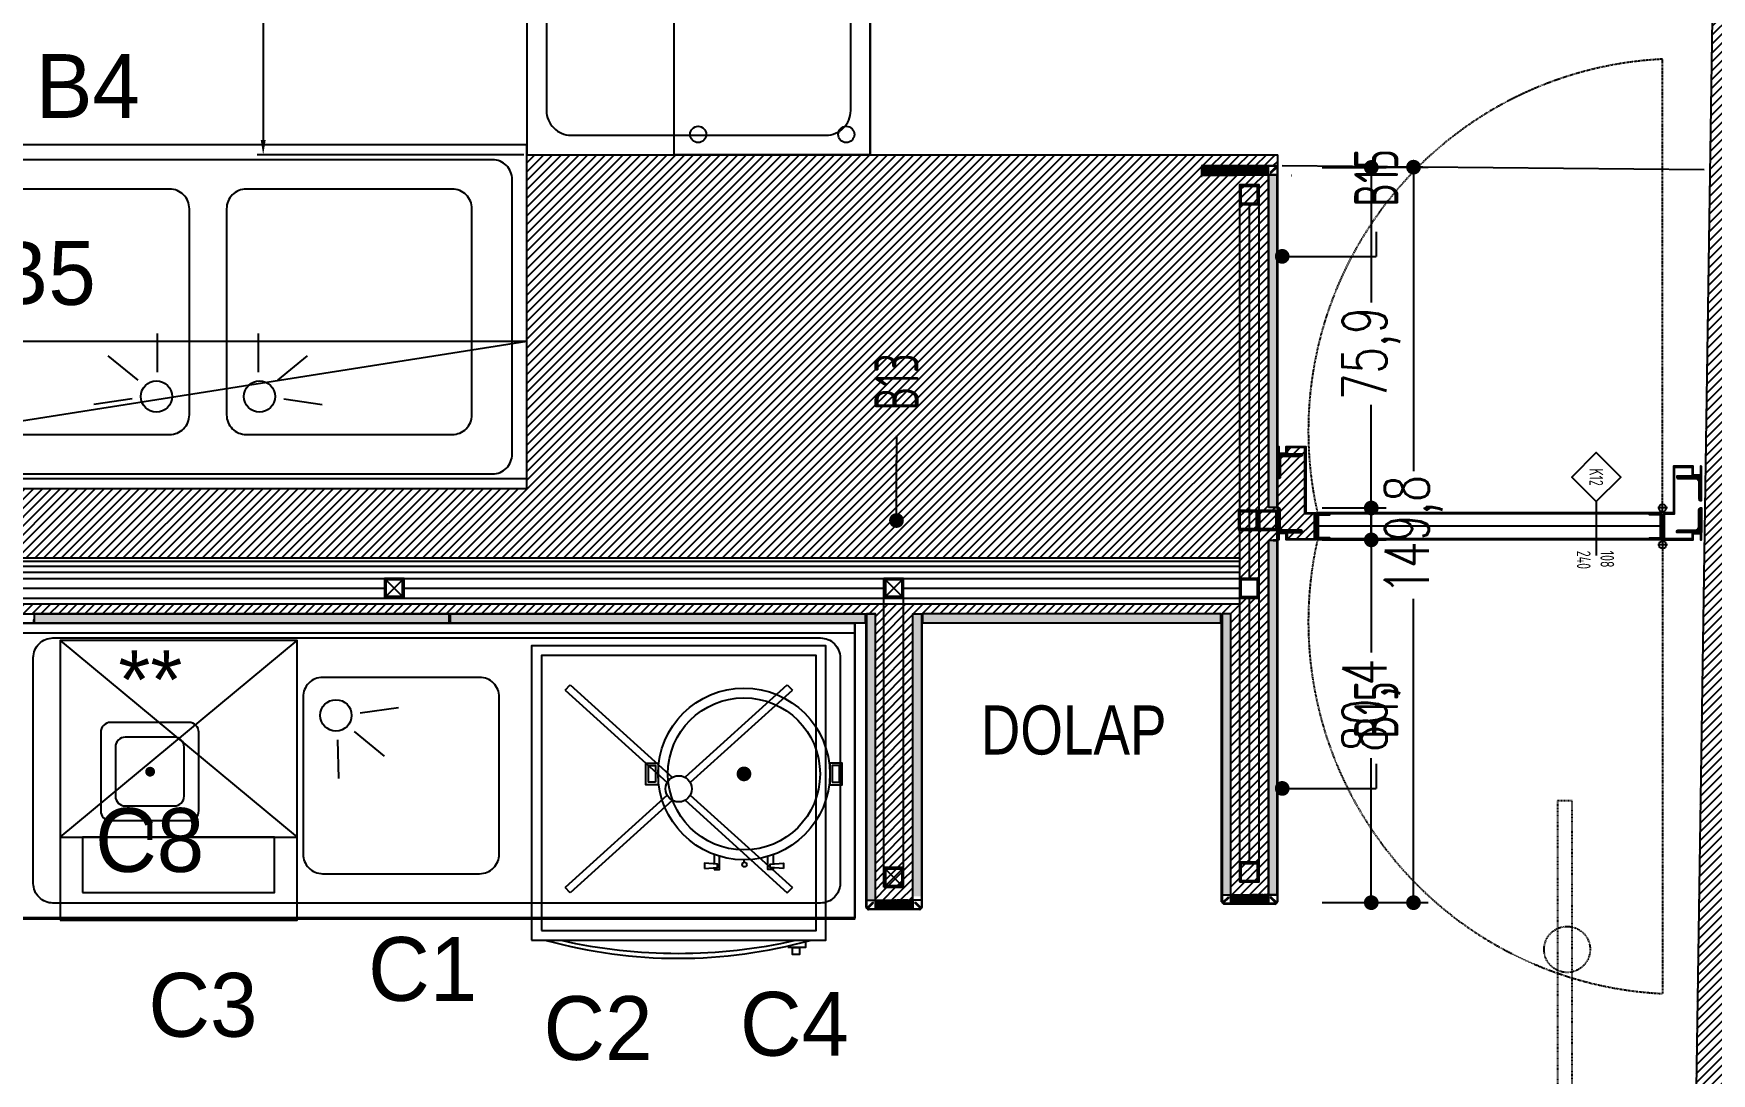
# Model space of a CAD drawing. Header units: millimetres. Extents: x 1322 to 4174, y 1889 to 3847.
# Drawn here: x 2362.6 to 2704.5, y 3059.2 to 3271.1 of the extents above; entities that cross this region are included whole.
import ezdxf
from ezdxf.enums import TextEntityAlignment as Align

# ---------------------------------------------------------------- set-up
doc = ezdxf.new("R2010")
doc.units = ezdxf.units.MM
doc.linetypes.add('DOT2', pattern=[0.125, 0, -0.125])
doc.linetypes.add('HIDDEN2', pattern=[0.1875, 0.125, -0.0625])
for name, color, linetype in [('dim_int', 183, 'Continuous'), ('elev2', 9, 'Continuous'), ('elev3', 8, 'Continuous'), ('hatch', 137, 'Continuous'), ('hatch_floor', 197, 'Continuous'), ('luminaire', 41, 'Continuous'), ('mat_insul', 8, 'Continuous'), ('mat_metal', 122, 'Continuous'), ('mat_timber', 44, 'Continuous'), ('MUTFAKEKİPMAN', 1, 'Continuous'), ('str_steel', 72, 'Continuous'), ('symbol_no', 12, 'Continuous'), ('text_material', 12, 'Continuous'), ('trace_down', 8, 'HIDDEN2'), ('wall_gyps', 45, 'Continuous')]:
    doc.layers.add(name, color=color, linetype=linetype)
doc.styles.add('dim', font='simplex.shx', dxfattribs={"width": 0.7})
doc.styles.get("Standard").update_dxf_attribs({"font": 'arial.ttf'})
doc.styles.add('TAKSİM', font='GOTHIC.TTF', dxfattribs={"height": 20})
doc.styles.add('text2', font='arial.ttf', dxfattribs={"width": 0.8})
doc.styles.add('text3', font='geniso.shx', dxfattribs={"width": 0.7})
doc.linetypes.add('BATTING', pattern='A,0.00254,-2.54,[134,ltypeshp.shx,S=2.54,R=0,X=-2.54,Y=0],-5.08,[134,ltypeshp.shx,S=2.54,R=180,X=2.54,Y=0],-2.54', length=10.16254)
doc.dimstyles.new('1_100', dxfattribs={"dimtxt": 18, "dimasz": 6, "dimexe": 6, "dimexo": 0, "dimgap": 2, "dimtad": 0, "dimdec": 1, "dimrnd": 0.5, "dimzin": 11, "dimtxsty": 'dim', "dimblk": 'DOT', "dimcen": 3, "dimdle": 1.25, "dimclrt": 2, "dimadec": 0, "dimazin": 0, "dimtfac": 1.25, "dimtdec": 1, "dimtix": 1, "dimtofl": 0, "dimtmove": 1, "dimatfit": 3, "dimldrblk": 'DOT', "dimfxl": 20, "dimfxlon": 1, "dimtolj": 1, "dimtzin": 0, "dimarcsym": 0})
doc.dimstyles.new('1_50', dxfattribs={"dimtxt": 9, "dimasz": 3, "dimexe": 3, "dimexo": 0, "dimgap": 1, "dimtad": 0, "dimdec": 1, "dimzin": 11, "dimtxsty": 'dim', "dimblk": 'DOT', "dimcen": 1.5, "dimdle": 1.25, "dimclrt": 2, "dimadec": 0, "dimazin": 0, "dimtfac": 1.25, "dimtdec": 1, "dimtix": 1, "dimtofl": 0, "dimtmove": 1, "dimatfit": 3, "dimldrblk": 'DOT', "dimfxl": 10, "dimfxlon": 1, "dimtolj": 1, "dimtzin": 0, "dimarcsym": 0})
doc.dimstyles.new('ISO-25', dxfattribs={"dimtxt": 2.5, "dimasz": 2.5, "dimexe": 1.25, "dimexo": 0.625, "dimtad": 1, "dimdec": 0, "dimtxsty": 'Standard', "dimcen": 2.5, "dimadec": 0, "dimazin": 0, "dimtfac": 1, "dimtdec": 0, "dimtmove": 0, "dimatfit": 3, "dimfxl": 1, "dimarcsym": 0})
pattern_1 = [(180, (6260.15746, 5007.86465), (7e-17, 0.6), [1, -0.2]), (180, (6260.35746, 5008.06465), (7e-17, 0.6), [0.6, -0.15, 0.3, -0.15]), (180, (6260.65746, 5008.26465), (7e-17, 0.6), [1, -0.2])]
pattern_2 = [(44.99999999, (1002672.5188, 172017.1107), (-0.8980256119, 0.8980256123), [])]

# ---------------------------------------------------------------- blocks, each defined once
blk = doc.blocks.new('*U10')
at = {"lineweight": 25}
blk.add_lwpolyline([(5, 0.15, 0.414214), (4.65, 0.5), (1.2, 0.5, -0.414214), (0.5, 1.2), (0.5, 4.65, 0.414214), (0.15, 5), (0, 5), (0, 0), (5, 0)], format="xyb", close=True, dxfattribs=at)
blk = doc.blocks.new('4x4KUTU PROFIL')
for points in [[(21390.71, 33731.15), (21394.71, 33731.15), (21394.71, 33727.15), (21390.71, 33727.15)], [(21391.01, 33730.85), (21394.41, 33730.85), (21394.41, 33727.45), (21391.01, 33727.45)]]:
    blk.add_lwpolyline(points, close=True)
blk = doc.blocks.new('*U17')
blk.add_line((0, 0), (-55, 0))
blk.add_lwpolyline([(0, 0), (25, 25), (50, 0), (25, -25)], close=True)
at = {"color": 7, "style": 'text3', "width": 0.7}
for tag, p in [('100', (-50, 0)), ('220', (-50, -24))]:
    blk.add_attdef(tag, text='', height=14, dxfattribs=at).set_placement(p, align=Align.BOTTOM_LEFT)
blk.add_attdef('K00', text='', height=14, dxfattribs=at).set_placement((25, 0), align=Align.MIDDLE_CENTER)
blk = doc.blocks.new('profile')
at = {"color": 6, "ltscale": 0.5}
blk.add_lwpolyline([(1002762.82, 171966.81), (1002766.22, 171963.41), (1002762.82, 171963.41), (1002766.22, 171966.81)], dxfattribs=at)
blk = doc.blocks.new('qw')
at = {"color": 6}
for points in [[(1002762.52, 171963.11), (1002766.52, 171963.11), (1002766.52, 171967.11), (1002762.52, 171967.11)], [(1002762.82, 171963.41), (1002766.22, 171963.41), (1002766.22, 171966.81), (1002762.82, 171966.81)]]:
    blk.add_lwpolyline(points, close=True, dxfattribs=at)
blk.add_blockref('profile', (0, 0))
blk = doc.blocks.new('_Dot')
at = {"color": 0, "linetype": 'ByBlock', "lineweight": -2}
blk.add_line((-0.5, 0), (-1, 0), dxfattribs=at)
at = {"color": 0, "linetype": 'ByBlock', "const_width": 0.5}
blk.add_lwpolyline([(-0.25, 0, 1), (0.25, 0, 1)], format="xyb", close=True, dxfattribs=at)
blk = doc.blocks.new('*D111')
at = {"layer": 'Defpoints', "color": 0, "ltscale": 0.5, "transparency": 16777216}
for p in [(2616, 3243.84), (2643.81, 3243.84), (2616, 3094.01)]:
    blk.add_point(p, dxfattribs=at)
at = {"layer": 'dim_int', "color": 0, "lineweight": -2, "ltscale": 0.5, "transparency": 16777216}
for p, q in [((2633.81, 3243.84), (2646.81, 3243.84)), ((2643.81, 3240.84), (2643.81, 3181.93)), ((2643.81, 3097.01), (2643.81, 3155.93)), ((2633.81, 3094.01), (2646.81, 3094.01))]:
    blk.add_line(p, q, dxfattribs=at)
at = {"layer": 'dim_int', "color": 0, "lineweight": -2, "ltscale": 0.5, "transparency": 16777216, "xscale": 3, "yscale": 3, "zscale": 3}
for p, rotation in [((2643.81, 3243.84), 90), ((2643.81, 3094.01), 270)]:
    blk.add_blockref('_Dot', p, dxfattribs=dict(at, rotation=rotation))
at = {"layer": 'dim_int', "color": 2, "ltscale": 0.5, "transparency": 16777216, "insert": (2643.81, 3168.93), "char_height": 9, "attachment_point": 5, "rotation": 90, "style": 'dim'}
blk.add_mtext('\\A1;149,8', dxfattribs=at)
blk = doc.blocks.new('*D116')
at = {"layer": 'Defpoints', "color": 0, "ltscale": 0.5, "transparency": 16777216}
for p in [(2615.93, 3174.41), (2635.2, 3174.41), (2616, 3094.01)]:
    blk.add_point(p, dxfattribs=at)
at = {"layer": 'dim_int', "color": 0, "lineweight": -2, "ltscale": 0.5, "transparency": 16777216}
for p, q in [((2625.2, 3174.41), (2638.2, 3174.41)), ((2635.2, 3171.41), (2635.2, 3144.96)), ((2635.2, 3097.01), (2635.2, 3123.46)), ((2625.2, 3094.01), (2638.2, 3094.01))]:
    blk.add_line(p, q, dxfattribs=at)
at = {"layer": 'dim_int', "color": 0, "lineweight": -2, "ltscale": 0.5, "transparency": 16777216, "xscale": 3, "yscale": 3, "zscale": 3}
for p, rotation in [((2635.2, 3174.41), 90), ((2635.2, 3094.01), 270)]:
    blk.add_blockref('_Dot', p, dxfattribs=dict(at, rotation=rotation))
at = {"layer": 'dim_int', "color": 2, "ltscale": 0.5, "transparency": 16777216, "insert": (2635.2, 3134.21), "char_height": 9, "attachment_point": 5, "rotation": 90, "style": 'dim'}
blk.add_mtext('\\A1;80,4', dxfattribs=at)
blk = doc.blocks.new('*D112')
at = {"layer": 'Defpoints', "color": 0, "ltscale": 0.5, "transparency": 16777216}
for p in [(2616.08, 3243.78), (2635.2, 3243.78), (2615.93, 3167.91)]:
    blk.add_point(p, dxfattribs=at)
at = {"layer": 'dim_int', "color": 0, "lineweight": -2, "ltscale": 0.5, "transparency": 16777216}
for p, q in [((2625.2, 3243.78), (2638.2, 3243.78)), ((2635.2, 3240.78), (2635.2, 3216.3)), ((2635.2, 3170.91), (2635.2, 3195.4)), ((2625.2, 3167.91), (2638.2, 3167.91))]:
    blk.add_line(p, q, dxfattribs=at)
at = {"layer": 'dim_int', "color": 0, "lineweight": -2, "ltscale": 0.5, "transparency": 16777216, "xscale": 3, "yscale": 3, "zscale": 3}
for p, rotation in [((2635.2, 3243.78), 90), ((2635.2, 3167.91), 270)]:
    blk.add_blockref('_Dot', p, dxfattribs=dict(at, rotation=rotation))
at = {"layer": 'dim_int', "color": 2, "ltscale": 0.5, "transparency": 16777216, "insert": (2635.2, 3205.85), "char_height": 9, "attachment_point": 5, "rotation": 90, "style": 'dim'}
blk.add_mtext('\\A1;75,9', dxfattribs=at)
blk = doc.blocks.new('A$C0D0247C1')
at = {"layer": 'MUTFAKEKİPMAN'}
for points in [[(2, 0), (18, 0, 0.414214), (20, 2), (20, 18, 0.414214), (18, 20), (2, 20, 0.414214), (0, 18), (0, 2, 0.414214)], [(5, 3), (15, 3, 0.414214), (17, 5), (17, 15, 0.414214), (15, 17), (5, 17, 0.414214), (3, 15), (3, 5, 0.414214)]]:
    blk.add_lwpolyline(points, format="xyb", close=True, dxfattribs=at)
at = {"layer": 'MUTFAKEKİPMAN', "const_width": 1}
blk.add_lwpolyline([(9.53, 10.08, 1), (10.53, 10.08, 1)], format="xyb", close=True, dxfattribs=at)
blk.add_lwpolyline([(20, 10), (23.95, 10)], dxfattribs=at)
blk = doc.blocks.new('A$C199769C9')
at = {"layer": 'MUTFAKEKİPMAN'}
for points in [[(2.48, 17.25), (0, 17.25), (0, 21.67), (2.48, 21.67)], [(1.98, 17.75), (0.5, 17.75), (0.5, 21.17), (1.98, 21.17)], [(37.48, 17.25), (39.96, 17.25), (39.96, 21.67), (37.48, 21.67)], [(37.98, 17.75), (39.46, 17.75), (39.46, 21.17), (37.98, 21.17)], [(11.95, 0.2), (14.61, 0.41), (14.61, 1.04), (11.95, 1.25)], [(28.01, 0.2), (25.35, 0.41), (25.35, 1.04), (28.01, 1.25)]]:
    blk.add_lwpolyline(points, close=True, dxfattribs=at)
at = {"layer": 'MUTFAKEKİPMAN', "const_width": 1.5}
blk.add_lwpolyline([(19.23, 19.46, 1), (20.73, 19.46, 1)], format="xyb", close=True, dxfattribs=at)
at = {"layer": 'MUTFAKEKİPMAN'}
for points in [[(13.88, 3.06), (13.88, 1.09)], [(13.88, 0), (14.97, 0), (14.97, 2.69)], [(13.88, 0.35), (13.88, 0)], [(20.03, 1.45), (20.03, 1.96)], [(25.96, 0), (24.87, 0), (24.87, 2.66)], [(25.96, 3.01), (25.96, 1.08)], [(25.96, 0.36), (25.96, 0)]]:
    blk.add_lwpolyline(points, dxfattribs=at)
for centre, radius in [((19.98, 19.46), 17.5), ((19.98, 19.46), 15.5), ((20.09, 0.98), 0.469)]:
    blk.add_circle(centre, radius, dxfattribs=at)
blk = doc.blocks.new('A$C01005822')
at = {"layer": 'MUTFAKEKİPMAN'}
for points in [[(6.83, 61.46), (5.37, 61.46), (5.37, 62.92), (6.83, 62.92)], [(60, 60), (0, 60), (0, 0), (60, 0)], [(58, 58), (2, 58), (2, 2), (58, 2)]]:
    blk.add_lwpolyline(points, close=True, dxfattribs=at)
for points in [[(4.15, 60.35), (4.15, 61.46), (7.79, 61.46)], [(7.79, 60.48), (7.79, 60), (4.15, 60)], [(7.88, 50.3), (6.84, 49.25)], [(27.66, 30.43), (6.84, 49.25)], [(28.7, 31.47), (7.88, 50.3)], [(31.37, 31.55), (52.12, 50.3)], [(32.41, 30.51), (53.16, 49.25)], [(52.12, 50.3), (53.16, 49.25)], [(27.59, 27.77), (6.84, 9.02)], [(53.16, 9.02), (32.34, 27.84)], [(28.63, 26.72), (7.88, 7.97)], [(52.12, 7.97), (31.3, 26.8)], [(7.88, 7.97), (6.84, 9.02)], [(53.16, 9.02), (52.12, 7.97)]]:
    blk.add_lwpolyline(points, dxfattribs=at)
blk.add_circle((30, 29.14), 2.67, dxfattribs=at)
for centre, radius, start, end in [((30.1, -36.94), 100.61, 74.4941, 105.5059), ((30.1, -45.83), 108.49, 77.2819, 102.7181)]:
    blk.add_arc(centre, radius, start, end, dxfattribs=at)
blk = doc.blocks.new('A$C76EE4524')
at = {"layer": 'MUTFAKEKİPMAN'}
for points in [[(0, 57), (48.31, 16.91)], [(0, 16.91), (48.31, 57)], [(0, 16.91), (48.31, 16.91)]]:
    blk.add_lwpolyline(points, dxfattribs=at)
for points in [[(0, 0), (48.31, 0), (48.31, 57), (0, 57)], [(4.59, 5.64), (43.71, 5.64), (43.71, 16.91), (4.59, 16.91)]]:
    blk.add_lwpolyline(points, close=True, dxfattribs=at)
blk.add_text('**', height=12, dxfattribs=at).set_placement((11.89, 43.01))
blk = doc.blocks.new('A$C7B465C6E')
at = {"layer": 'MUTFAKEKİPMAN'}
for p, q in [((69.62, 41.75), (77.43, 42.86)), ((69.62, 41.75), (77.43, 42.86)), ((68.39, 37.94), (74.49, 32.93)), ((68.39, 37.94), (74.49, 32.93)), ((64.99, 36.28), (65.18, 28.39))]:
    blk.add_line(p, q, dxfattribs=at)
for points in [[(170.43, 0), (0, 0), (0, 60), (170.43, 60)], [(170.43, 58), (0, 58), (0, 60), (170.43, 60)], [(170.43, 0), (0, 0), (0, 60), (170.43, 60)], [(170.43, 58), (0, 58), (0, 60), (170.43, 60)]]:
    blk.add_lwpolyline(points, close=True, dxfattribs=at)
for points in [[(163.43, 3), (7, 3, -0.414214), (3, 7), (3, 53, -0.414214), (7, 57), (163.43, 57, -0.414214), (167.43, 53), (167.43, 7, -0.414214)], [(163.43, 3), (7, 3, -0.414214), (3, 7), (3, 53, -0.414214), (7, 57), (163.43, 57, -0.414214), (167.43, 53), (167.43, 7, -0.414214)], [(61.97, 8.98), (93.97, 8.98, 0.414214), (97.97, 12.98), (97.97, 44.98, 0.414214), (93.97, 48.98), (61.97, 48.98, 0.414214), (57.97, 44.98), (57.97, 12.98, 0.414214)], [(61.97, 8.98), (93.97, 8.98, 0.414214), (97.97, 12.98), (97.97, 44.98, 0.414214), (93.97, 48.98), (61.97, 48.98, 0.414214), (57.97, 44.98), (57.97, 12.98, 0.414214)]]:
    blk.add_lwpolyline(points, format="xyb", close=True, dxfattribs=at)
blk.add_circle((64.68, 41.24), 3.19, dxfattribs=at)
blk.add_circle((64.68, 41.24), 3.19, dxfattribs=at)
blk = doc.blocks.new('*D134')
at = {"color": 0, "lineweight": -2, "transparency": 16777216}
for p, q in [((2445.93, 3362.76), (2408.11, 3362.76)), ((2409.36, 3359.76), (2409.36, 3249.36)), ((2462.48, 3246.36), (2408.11, 3246.36))]:
    blk.add_line(p, q, dxfattribs=at)
at = {"color": 0, "transparency": 16777216}
for points in [[(2408.86, 3359.76), (2409.86, 3359.76), (2409.36, 3362.76)], [(2408.86, 3249.36), (2409.86, 3249.36), (2409.36, 3246.36)]]:
    blk.add_solid(points, dxfattribs=at)
at = {"layer": 'Defpoints', "color": 0, "transparency": 16777216}
for p in [(2446.56, 3362.76), (2409.36, 3246.36), (2463.1, 3246.36)]:
    blk.add_point(p, dxfattribs=at)
at = {"color": 0, "transparency": 16777216, "insert": (2405.16, 3304.56), "char_height": 7, "attachment_point": 5, "rotation": 90}
blk.add_mtext('116', dxfattribs=at)
blk = doc.blocks.new('*U19')
at = {"color": 9}
blk.add_line((44, -12.5), (54, -12.5), dxfattribs=at)
at = {"style": 'text3', "width": 0.7}
blk.add_attdef('D01', text='', height=18, dxfattribs=at).set_placement((22, -12.5), align=Align.MIDDLE)
at = {"color": 9}
blk.add_leader([(78.48, -12.5), (59, -12.5), (54, -12.5)], dimstyle='1_100', override={"dimgap": 2, "dimtad": 0, "dimldrblk": 'Dot'}, dxfattribs=at)
blk = doc.blocks.new('*U32')
at = {"color": 9}
blk.add_line((44, -12.5), (54, -12.5), dxfattribs=at)
at = {"style": 'text3', "width": 0.7}
blk.add_attdef('D01', text='', height=18, dxfattribs=at).set_placement((22, -12.5), align=Align.MIDDLE)
at = {"color": 9}
blk.add_leader([(54, 25.82), (54, -7.5), (54, -12.5)], dimstyle='1_100', override={"dimgap": 2, "dimtad": 0, "dimldrblk": 'Dot'}, dxfattribs=at)

msp = doc.modelspace()

# ---------------------------------------------------------------- hatches: boundary and pattern name
at = {"layer": 'hatch'}
h = msp.add_hatch(dxfattribs=at)
h.set_pattern_fill('ANSI31', color=256, scale=0.4, style=0)
h.set_pattern_definition(pattern_2)
h.paths.add_polyline_path([(2711.89, 3167.17), (2713.22, 3348.76), (2854.34, 3347.96), (2912.9, 3347.59), (3041.33, 3346.76), (3116, 3347.18), (3116, 3370.24), (3111, 3370.24), (3111, 3370.24), (3051, 3370.24), (2908, 3370.24), (2811, 3370.24), (2811, 3361.24), (2706, 3361.24), (2698.68, 2877.71), (2856.9, 2877.04), (3104.24, 2874.7), (3104.24, 2900.14), (2713.21, 2902.69), (2713.22, 2904.7)])
h = msp.add_hatch(dxfattribs=at)
h.set_pattern_fill('ANSI31', color=256, scale=0.4, style=0)
h.set_pattern_definition(pattern_2)
h.paths.add_polyline_path([(2614.23, 3242.25), (2600.72, 3242.14), (2600.72, 3242.02), (2600.62, 3242.02), (2600.62, 3244.16), (2616.13, 3244.16), (2616.13, 3246.36), (2463.1, 3246.36), (2463.1, 3178.36), (2273.1, 3178.36), (2220.1, 3178.36), (2220.1, 3319.93), (2200.1, 3319.93), (2200.1, 3102.66), (2220.1, 3102.66), (2220.1, 3164.16), (2608.33, 3164.16), (2608.33, 3160.06), (2612.33, 3160.06), (2612.33, 3156.06), (2608.33, 3156.06), (2608.33, 3154.81), (2274.31, 3154.81), (2274.31, 3094.41), (2234.06, 3094.41), (2234.06, 3092.33), (2275.83, 3092.33), (2275.83, 3152.83), (2277.63, 3152.83), (2362.26, 3152.83), (2446.89, 3152.83), (2531.53, 3152.83), (2534.13, 3152.83), (2534.13, 3094.51), (2541.76, 3094.51), (2541.76, 3152.83), (2543.56, 3152.83), (2604.57, 3152.83), (2606.59, 3152.83), (2606.59, 3095.61), (2614.23, 3095.61), (2614.23, 3167.81), (2615.18, 3167.81), (2615.18, 3167.91), (2616.03, 3167.91), (2616.03, 3169.41), (2618.03, 3169.41), (2618.03, 3168.11), (2623.63, 3168.11), (2623.63, 3173.21), (2621.63, 3173.21), (2621.63, 3186.71), (2618.03, 3186.71), (2618.03, 3185.41), (2616.13, 3185.41), (2616.13, 3174.41), (2615.18, 3174.41), (2614.23, 3174.51)])
h.paths.add_polyline_path([(2535.87, 3101.15), (2539.87, 3101.15), (2539.87, 3097.15), (2535.87, 3097.15)], flags=16)
h.paths.add_polyline_path([(2536.17, 3100.85), (2539.57, 3100.85), (2539.57, 3097.45), (2536.17, 3097.45)], flags=0)
h.paths.add_polyline_path([(2608.13, 3173.91), (2612.13, 3173.91), (2616.13, 3173.91), (2616.13, 3169.91), (2612.13, 3169.91), (2608.13, 3169.91)], flags=16)
h.paths.add_polyline_path([(2608.43, 3173.61), (2611.83, 3173.61), (2611.83, 3170.21), (2608.43, 3170.21)], flags=0)
h.paths.add_polyline_path([(2612.43, 3173.61), (2615.83, 3173.61), (2615.83, 3170.21), (2612.43, 3170.21)], flags=0)
h.paths.add_polyline_path([(2608.33, 3236.23), (2608.33, 3240.23), (2612.33, 3240.23), (2612.33, 3236.23)], flags=16)
h.paths.add_polyline_path([(2608.63, 3236.53), (2608.63, 3239.93), (2612.03, 3239.93), (2612.03, 3236.53)], flags=0)
h.paths.add_polyline_path([(2608.33, 3102.25), (2612.33, 3102.25), (2612.33, 3098.25), (2608.33, 3098.25)], flags=16)
h.paths.add_polyline_path([(2608.63, 3101.95), (2612.03, 3101.95), (2612.03, 3098.55), (2608.63, 3098.55)], flags=0)
h.paths.add_polyline_path([(2544.79, 3192.5), (2544.79, 3207.71), (2532.08, 3207.71), (2532.08, 3192.5)], flags=24)
h = msp.add_hatch(dxfattribs=at)
h.set_pattern_fill('ANSI31', color=256, scale=0.05, angle=90, style=0)
h.set_pattern_definition([(135, (2428.26306, 6116.36535), (-0.1122532015, -0.1122532015), [])])
edge = h.paths.add_edge_path()
edge.add_arc((2620.78, 3185.26), 0.35, 270, 360, ccw=False)
edge.add_line((2620.78, 3184.91), (2617.33, 3184.91))
edge.add_arc((2617.33, 3184.21), 0.7, 90, 180)
edge.add_line((2616.63, 3184.21), (2616.63, 3180.76))
edge.add_arc((2616.28, 3180.76), 0.35, 270, 360, ccw=False)
edge.add_line((2616.28, 3180.41), (2616.13, 3180.41))
edge.add_line((2616.13, 3180.41), (2616.13, 3185.41))
edge.add_line((2616.13, 3185.41), (2621.13, 3185.41))
edge.add_line((2621.13, 3185.41), (2621.13, 3185.26))
h = msp.add_hatch(dxfattribs=at)
h.set_pattern_fill('ANSI31', color=256, scale=0.05, angle=90, style=0)
h.set_pattern_definition([(135, (2395.10426, 6112.44888), (-0.1122532015, -0.1122532015), [])])
edge = h.paths.add_edge_path()
edge.add_arc((2697.82, 3180.76), 0.35, 180, 270)
edge.add_line((2697.82, 3180.41), (2701.27, 3180.41))
edge.add_arc((2701.27, 3179.71), 0.7, 0, 90, ccw=False)
edge.add_line((2701.97, 3179.71), (2701.97, 3176.26))
edge.add_arc((2702.32, 3176.26), 0.35, 180, 270)
edge.add_line((2702.32, 3175.91), (2702.47, 3175.91))
edge.add_line((2702.47, 3175.91), (2702.47, 3180.91))
edge.add_line((2702.47, 3180.91), (2697.47, 3180.91))
edge.add_line((2697.47, 3180.91), (2697.47, 3180.76))
h = msp.add_hatch(dxfattribs=at)
h.set_pattern_fill('ANSI31', color=256, scale=0.05, angle=90, style=0)
h.set_pattern_definition([(135, (2428.26306, 6116.5864), (-0.1122532015, -0.1122532015), [])])
edge = h.paths.add_edge_path()
edge.add_arc((2620.78, 3169.56), 0.35, 0, 90)
edge.add_line((2620.78, 3169.91), (2617.33, 3169.91))
edge.add_arc((2617.33, 3170.61), 0.7, 180, 270, ccw=False)
edge.add_line((2616.63, 3170.61), (2616.63, 3174.06))
edge.add_arc((2616.28, 3174.06), 0.35, 0, 90)
edge.add_line((2616.28, 3174.41), (2616.13, 3174.41))
edge.add_line((2616.13, 3174.41), (2616.13, 3169.41))
edge.add_line((2616.13, 3169.41), (2621.13, 3169.41))
edge.add_line((2621.13, 3169.41), (2621.13, 3169.56))
h = msp.add_hatch(dxfattribs=at)
h.set_pattern_fill('ANSI31', color=256, scale=0.05, angle=90, style=0)
h.set_pattern_definition([(135, (2395.10426, 6124.36535), (-0.1122532015, -0.1122532015), [])])
edge = h.paths.add_edge_path()
edge.add_arc((2697.82, 3169.56), 0.35, 90, 180, ccw=False)
edge.add_line((2697.82, 3169.91), (2701.27, 3169.91))
edge.add_arc((2701.27, 3170.61), 0.7, 270, 360)
edge.add_line((2701.97, 3170.61), (2701.97, 3174.06))
edge.add_arc((2702.32, 3174.06), 0.35, 90, 180, ccw=False)
edge.add_line((2702.32, 3174.41), (2702.47, 3174.41))
edge.add_line((2702.47, 3174.41), (2702.47, 3169.41))
edge.add_line((2702.47, 3169.41), (2697.47, 3169.41))
edge.add_line((2697.47, 3169.41), (2697.47, 3169.56))
at = {"layer": 'hatch_floor', "ltscale": 0.5}
h = msp.add_hatch(dxfattribs=at)
h.set_pattern_fill('GOST_WOOD', color=42, scale=0.1, angle=90)
h.set_pattern_definition([(180, (2442.3548, 3242.30904), (7e-17, 0.6), [1, -0.2]), (180, (2442.5548, 3242.50904), (7e-17, 0.6), [0.6, -0.15, 0.3, -0.15]), (180, (2442.8548, 3242.70904), (7e-17, 0.6), [1, -0.2])])
edge = h.paths.add_edge_path()
edge.add_line((2614.06, 3242.29), (2614.06, 3243.86))
edge.add_line((2614.06, 3243.86), (2600.72, 3243.86))
edge.add_line((2600.72, 3244.09), (2600.72, 3242.14))
edge.add_line((2600.72, 3242.14), (2614.06, 3242.29))
at = {"layer": 'hatch_floor'}
h = msp.add_hatch(dxfattribs=at)
h.set_pattern_fill('GOST_WOOD', color=42, scale=0.1, angle=90)
h.set_pattern_definition(pattern_1)
h.paths.add_polyline_path([(2614.23, 3174.51), (2616.03, 3174.51), (2616.03, 3242.25), (2614.23, 3242.25)])
h = msp.add_hatch(dxfattribs=at)
h.set_pattern_fill('GOST_WOOD', color=42, scale=0.1, angle=90)
h.set_pattern_definition(pattern_1)
h.paths.add_polyline_path([(2614.23, 3095.61), (2616.03, 3095.61), (2616.03, 3167.76), (2614.23, 3167.76)])
at = {"layer": 'hatch_floor', "ltscale": 0.5}
h = msp.add_hatch(dxfattribs=at)
h.set_pattern_fill('GOST_WOOD', color=42, scale=0.1, angle=90)
h.set_pattern_definition([(180, (2243.12093, 3153.21475), (7e-17, 0.6), [1, -0.2]), (180, (2243.32093, 3153.41475), (7e-17, 0.6), [0.6, -0.15, 0.3, -0.15]), (180, (2243.62093, 3153.61475), (7e-17, 0.6), [1, -0.2])])
edge = h.paths.add_edge_path()
edge.add_line((2606.59, 3152.95), (2606.59, 3090.16))
edge.add_line((2606.59, 3095.68), (2604.79, 3095.68))
edge.add_line((2604.79, 3095.68), (2604.79, 3153))
edge.add_line((2604.79, 3153), (2606.59, 3153))
h = msp.add_hatch(dxfattribs=at)
h.set_pattern_fill('GOST_WOOD', color=42, scale=0.1, angle=90)
h.set_pattern_definition([(180, (2732.6186, 3221.161), (7e-17, 0.6), [1, -0.2]), (180, (2732.8186, 3221.361), (7e-17, 0.6), [0.6, -0.15, 0.3, -0.15]), (180, (2733.1186, 3221.561), (7e-17, 0.6), [1, -0.2])])
h.paths.add_polyline_path([(2447.29, 3152.83), (2362.72, 3152.83), (2362.72, 3151.03), (2447.29, 3151.03)])
h = msp.add_hatch(dxfattribs=at)
h.set_pattern_fill('GOST_WOOD', color=42, scale=0.1, angle=90)
h.set_pattern_definition([(180, (2817.45195, 3221.161), (7e-17, 0.6), [1, -0.2]), (180, (2817.65195, 3221.361), (7e-17, 0.6), [0.6, -0.15, 0.3, -0.15]), (180, (2817.95195, 3221.561), (7e-17, 0.6), [1, -0.2])])
h.paths.add_polyline_path([(2532.13, 3152.83), (2447.55, 3152.83), (2447.55, 3151.03), (2532.13, 3151.03)])
h = msp.add_hatch(dxfattribs=at)
h.set_pattern_fill('GOST_WOOD', color=42, scale=0.1, angle=90)
h.set_pattern_definition([(180, (2170.65466, 3152.91475), (7e-17, 0.6), [1, -0.2]), (180, (2170.85466, 3153.11475), (7e-17, 0.6), [0.6, -0.15, 0.3, -0.15]), (180, (2171.15466, 3153.31475), (7e-17, 0.6), [1, -0.2])])
edge = h.paths.add_edge_path()
edge.add_line((2534.13, 3152.65), (2534.13, 3094.51))
edge.add_line((2534.13, 3094.51), (2532.33, 3094.51))
edge.add_line((2532.33, 3095.38), (2532.33, 3152.7))
edge.add_line((2532.33, 3152.7), (2534.13, 3152.7))
h = msp.add_hatch(dxfattribs=at)
h.set_pattern_fill('GOST_WOOD', color=42, scale=0.1, angle=90)
h.set_pattern_definition([(180, (2170.4884, 3152.91475), (7e-17, 0.6), [1, -0.2]), (180, (2170.6884, 3153.11475), (7e-17, 0.6), [0.6, -0.15, 0.3, -0.15]), (180, (2170.9884, 3153.31475), (7e-17, 0.6), [1, -0.2])])
edge = h.paths.add_edge_path()
edge.add_line((2541.76, 3152.67), (2541.76, 3095.31))
edge.add_line((2541.76, 3095.31), (2543.56, 3095.31))
edge.add_line((2543.56, 3095.31), (2543.56, 3152.83))
edge.add_line((2543.56, 3152.79), (2541.76, 3152.79))
h = msp.add_hatch(dxfattribs=at)
h.set_pattern_fill('GOST_WOOD', color=42, scale=0.1, angle=90)
h.set_pattern_definition([(180, (2455.5095, 3151.0257), (7e-17, 0.6), [1, -0.2]), (180, (2455.7095, 3151.2257), (7e-17, 0.6), [0.6, -0.15, 0.3, -0.15]), (180, (2456.0095, 3151.4257), (7e-17, 0.6), [1, -0.2])])
edge = h.paths.add_edge_path()
edge.add_line((2543.88, 3151.03), (2543.88, 3152.83))
edge.add_line((2543.88, 3152.83), (2604.17, 3152.83))
edge.add_line((2604.5, 3152.83), (2604.5, 3151.03))
edge.add_line((2604.5, 3151.03), (2543.71, 3151.03))
h = msp.add_hatch(dxfattribs=at)
h.set_pattern_fill('GOST_WOOD', color=42, scale=0.1, angle=90)
h.set_pattern_definition([(180, (2518.39796, 3093.81475), (7e-17, 0.6), [1, -0.2]), (180, (2518.59796, 3094.01475), (7e-17, 0.6), [0.6, -0.15, 0.3, -0.15]), (180, (2518.89796, 3094.21475), (7e-17, 0.6), [1, -0.2])])
h.paths.add_polyline_path([(2614.23, 3093.82), (2606.59, 3093.81), (2606.59, 3095.61), (2614.23, 3095.62)])
h = msp.add_hatch(dxfattribs=at)
h.set_pattern_fill('GOST_WOOD', color=42, scale=0.1, angle=90)
h.set_pattern_definition([(180, (2445.9317, 3092.71475), (7e-17, 0.6), [1, -0.2]), (180, (2446.1317, 3092.91475), (7e-17, 0.6), [0.6, -0.15, 0.3, -0.15]), (180, (2446.4317, 3093.11475), (7e-17, 0.6), [1, -0.2])])
h.paths.add_polyline_path([(2541.76, 3092.72), (2534.13, 3092.71), (2534.13, 3094.51), (2541.76, 3094.52)])

# ---------------------------------------------------------------- linework, layer by layer
for p, q in [((2706, 3361.24), (2698.68, 2877.71)), ((2463.1, 3178.36), (2463.1, 3246.36)), ((2463.1, 3246.36), (2616.13, 3246.36)), ((2616.13, 3243.65), (2616.13, 3246.36)), ((2220.1, 3178.36), (2463.1, 3178.36)), ((2608.33, 3164.16), (2220.1, 3164.16))]:
    msp.add_line(p, q)
at = {"color": 3, "ltscale": 0.5}
for p, q in [((2600.62, 3243.96), (2600.62, 3242.02)), ((2600.62, 3242.02), (2600.72, 3242.02)), ((2600.72, 3242.02), (2600.72, 3243.96)), ((2600.82, 3244.16), (2615.67, 3244.16)), ((2615.67, 3244.06), (2600.82, 3244.06)), ((2616.03, 3243.65), (2616.03, 3174.61)), ((2616.13, 3174.61), (2616.13, 3243.65)), ((2615.18, 3174.51), (2615.18, 3174.41)), ((2615.18, 3174.51), (2615.93, 3174.51)), ((2615.18, 3167.91), (2615.93, 3167.91)), ((2615.18, 3167.81), (2615.93, 3167.81)), ((2616.03, 3167.71), (2616.03, 3094.2)), ((2616.13, 3094.2), (2616.13, 3167.71)), ((2362.46, 3151.61), (2362.66, 3151.61)), ((2362.56, 3151.61), (2362.56, 3151.13)), ((2362.66, 3151.61), (2362.66, 3151.13)), ((2362.76, 3151.03), (2447.19, 3151.03)), ((2447.19, 3150.93), (2362.76, 3150.93)), ((2447.29, 3151.61), (2447.49, 3151.61)), ((2447.29, 3151.61), (2447.29, 3151.13)), ((2447.39, 3151.61), (2447.39, 3151.13)), ((2447.49, 3151.61), (2447.49, 3151.13)), ((2447.59, 3151.03), (2532.03, 3151.03)), ((2532.03, 3150.93), (2447.59, 3150.93)), ((2532.13, 3151.93), (2532.13, 3151.13)), ((2532.23, 3151.91), (2532.13, 3151.91)), ((2532.23, 3093.1), (2532.23, 3151.91)), ((2532.23, 3151.91), (2532.33, 3151.91)), ((2532.33, 3151.91), (2532.33, 3093.1)), ((2543.56, 3152.21), (2543.56, 3093.1)), ((2543.56, 3152.21), (2543.76, 3152.21)), ((2543.66, 3152.21), (2543.66, 3151.13)), ((2543.66, 3093.1), (2543.66, 3151.91)), ((2543.76, 3152.21), (2543.76, 3151.13)), ((2543.86, 3151.03), (2604.47, 3151.03)), ((2604.49, 3150.93), (2543.86, 3150.93)), ((2604.79, 3152.21), (2604.57, 3152.21)), ((2604.57, 3152.21), (2604.57, 3151.13)), ((2604.69, 3094.2), (2604.69, 3152.21)), ((2604.69, 3152.21), (2604.69, 3151.13)), ((2604.79, 3152.21), (2604.79, 3094.2)), ((2543.18, 3092.71), (2532.71, 3092.71)), ((2543.18, 3092.61), (2532.71, 3092.61)), ((2615.64, 3093.81), (2605.18, 3093.81)), ((2615.64, 3093.71), (2605.18, 3093.71))]:
    msp.add_line(p, q, dxfattribs=at)
at = {"color": 6, "ltscale": 0.5}
for p, q in [((2614.23, 3244.06), (2600.82, 3244.06)), ((2614.23, 3238.21), (2614.23, 3240.03)), ((2615.93, 3174.51), (2614.23, 3174.51)), ((2615.93, 3167.81), (2614.23, 3167.81)), ((2446.89, 3152.83), (2362.36, 3152.83)), ((2362.66, 3152.83), (2362.66, 3151.61)), ((2362.74, 3151.03), (2446.91, 3151.03)), ((2531.53, 3152.83), (2446.99, 3152.83)), ((2447.29, 3151.13), (2447.29, 3152.83)), ((2447.49, 3152.83), (2447.49, 3151.61)), ((2447.58, 3151.03), (2531.74, 3151.03)), ((2532.13, 3151.93), (2532.13, 3152.83)), ((2532.13, 3151.13), (2532.13, 3152.83)), ((2604.57, 3152.83), (2543.76, 3152.83)), ((2543.76, 3152.83), (2543.76, 3151.13)), ((2543.86, 3151.03), (2604.27, 3151.03)), ((2604.57, 3151.21), (2604.57, 3152.83))]:
    msp.add_line(p, q, dxfattribs=at)
at = {"color": 3}
for p, q in [((2615.74, 3243.89), (2614.62, 3242.77)), ((2614.62, 3242.77), (2614.76, 3242.63)), ((2614.69, 3242.7), (2615.8, 3243.81)), ((2614.69, 3242.7), (2615.78, 3243.8)), ((2615.86, 3243.72), (2614.76, 3242.63)), ((2604.96, 3094.13), (2606.07, 3095.23)), ((2606.14, 3095.16), (2605.03, 3094.06)), ((2606.14, 3095.16), (2605.03, 3094.06)), ((2605.11, 3093.99), (2606.21, 3095.09)), ((2606.07, 3095.23), (2606.21, 3095.09)), ((2614.75, 3095.23), (2614.61, 3095.09)), ((2615.71, 3093.99), (2614.61, 3095.09)), ((2614.68, 3095.16), (2615.78, 3094.06)), ((2614.68, 3095.16), (2615.78, 3094.06)), ((2615.86, 3094.13), (2614.75, 3095.23)), ((2532.5, 3093.03), (2533.6, 3094.13)), ((2533.67, 3094.06), (2532.57, 3092.96)), ((2533.67, 3094.06), (2532.57, 3092.96)), ((2532.64, 3092.89), (2533.74, 3093.99)), ((2533.74, 3093.99), (2533.6, 3094.13)), ((2542.14, 3093.99), (2542.29, 3094.13)), ((2543.25, 3092.89), (2542.14, 3093.99)), ((2542.21, 3094.06), (2543.32, 3092.96)), ((2542.21, 3094.06), (2543.32, 3092.96)), ((2543.39, 3093.03), (2542.29, 3094.13))]:
    msp.add_line(p, q, dxfattribs=at)
at = {"ltscale": 0.5}
for p, q in [((2612.33, 3098.25), (2612.33, 3238.25)), ((2275.83, 3152.83), (2534.13, 3152.83))]:
    msp.add_line(p, q, dxfattribs=at)
at = {"color": 6, "ltscale": 0.5}
for points in [[(2614.23, 3174.51), (2614.23, 3242.25), (2616.03, 3242.25), (2616.03, 3174.61)], [(2618.97, 3242.16), (2618.98, 3242.17)], [(2618.98, 3242.17), (2618.97, 3242.16)], [(2616.03, 3169.91), (2616.03, 3095.61), (2614.23, 3095.61), (2614.23, 3167.81)]]:
    msp.add_lwpolyline(points, dxfattribs=at)
at = {"ltscale": 0.5}
msp.add_lwpolyline([(2618.97, 3242.16), (2618.98, 3242.17)], dxfattribs=at)
at = {"color": 3, "ltscale": 0.5}
for points in [[(2615.93, 3174.41), (2615.18, 3174.41)], [(2615.18, 3167.81), (2615.18, 3167.91)]]:
    msp.add_lwpolyline(points, dxfattribs=at)
at = {"color": 6, "ltscale": 0.5}
for points in [[(2532.33, 3094.51), (2534.13, 3094.51), (2534.13, 3152.83), (2532.33, 3152.83)], [(2543.56, 3094.51), (2541.76, 3094.51), (2541.76, 3152.83), (2543.56, 3152.83)], [(2604.79, 3095.61), (2606.59, 3095.61), (2606.59, 3152.83), (2604.79, 3152.83)], [(2606.59, 3095.61), (2614.23, 3095.61), (2614.23, 3093.81), (2606.59, 3093.81)], [(2534.13, 3094.51), (2541.76, 3094.51), (2541.76, 3092.71), (2534.13, 3092.71)]]:
    msp.add_lwpolyline(points, close=True, dxfattribs=at)
at = {"color": 3, "ltscale": 0.5}
for centre, radius, start, end in [((2600.82, 3243.96), 0.2, 90, 180), ((2600.82, 3243.96), 0.1, 90, 180), ((2615.93, 3243.65), 0.1, 0, 135.0078), ((2615.93, 3174.61), 0.2, 270, 0), ((2615.93, 3174.61), 0.1, 270, 0), ((2615.93, 3167.71), 0.2, 0, 90), ((2615.93, 3167.71), 0.1, 0, 90), ((2362.76, 3151.13), 0.2, 180, 270), ((2362.76, 3151.13), 0.1, 180, 270), ((2447.19, 3151.13), 0.2, 270, 360), ((2447.19, 3151.13), 0.1, 270, 0), ((2447.59, 3151.13), 0.2, 180, 270), ((2447.59, 3151.13), 0.1, 180, 270), ((2532.03, 3151.13), 0.2, 270, 0), ((2532.03, 3151.13), 0.1, 270, 0), ((2543.86, 3151.13), 0.2, 180, 270), ((2543.86, 3151.13), 0.1, 180, 270), ((2604.47, 3151.13), 0.1, 270, 0), ((2604.49, 3151.13), 0.2, 270, 0), ((2532.43, 3093.1), 0.2, 180, 315), ((2532.43, 3093.1), 0.1, 180, 315.0078), ((2532.71, 3092.81), 0.2, 135, 270), ((2604.89, 3094.2), 0.2, 180, 315), ((2604.89, 3094.2), 0.1, 180, 315.0078), ((2605.18, 3093.91), 0.2, 135, 270)]:
    msp.add_arc(centre, radius, start, end, dxfattribs=at)
at = {"color": 3}
for centre, radius, start, end in [((2615.67, 3243.96), 0.202, 314.0128, 89.5729), ((2615.67, 3243.96), 0.1, 314.9869, 90), ((2615.93, 3243.65), 0.2, 0, 135), ((2532.71, 3092.81), 0.1, 134.9869, 270), ((2543.18, 3092.81), 0.2, 270, 45), ((2543.18, 3092.81), 0.1, 270, 45.0131), ((2543.46, 3093.1), 0.2, 225, 0), ((2543.46, 3093.1), 0.1, 224.9922, 0), ((2605.18, 3093.91), 0.1, 134.9869, 270), ((2615.64, 3093.91), 0.2, 270, 45), ((2615.64, 3093.91), 0.1, 270, 45.0131), ((2615.93, 3094.2), 0.2, 225, 0), ((2615.93, 3094.2), 0.1, 224.9922, 0)]:
    msp.add_arc(centre, radius, start, end, dxfattribs=at)
at = {"layer": 'elev2'}
msp.add_lwpolyline([(2278.94, 3090.74), (2529.94, 3090.74), (2529.94, 3150.93), (2278.94, 3150.93)], close=True, dxfattribs=at)
at = {"layer": 'elev3'}
for p, q in [((2695.57, 3174.41), (2693.57, 3174.41)), ((2694.57, 3173.41), (2694.57, 3175.41)), ((2695.57, 3166.91), (2693.57, 3166.91)), ((2694.57, 3167.91), (2694.57, 3165.91))]:
    msp.add_line(p, q, dxfattribs=at)
at = {"layer": 'elev3', "color": 6, "ltscale": 0.5}
for p, q in [((2535.87, 3097.15), (2535.87, 3160.06)), ((2539.86, 3097.15), (2539.86, 3156.06))]:
    msp.add_line(p, q, dxfattribs=at)
at = {"layer": 'elev3', "ltscale": 0.5}
msp.add_line((2529.94, 3145.89), (2529.94, 3097.39), dxfattribs=at)
msp.add_lwpolyline([(2608.33, 3236.23), (2608.33, 3102.25)], dxfattribs=at)
at = {"layer": 'elev3'}
for centre in [(2694.57, 3174.41), (2694.57, 3166.91)]:
    msp.add_circle(centre, 0.75, dxfattribs=at)
at = {"layer": 'hatch_floor'}
msp.add_lwpolyline([(2617.05, 3244.16), (2703.05, 3243.34)], dxfattribs=at)
at = {"layer": 'luminaire', "linetype": 'DOT2'}
msp.add_lwpolyline([(2673.12, 3114.74), (2673.12, 2914.74), (2676.12, 2914.74), (2676.12, 3114.74)], close=True, dxfattribs=at)
at = {"layer": 'luminaire', "linetype": 'DOT2', "ltscale": 0.5}
msp.add_circle((2675.11, 3084.48), 4.69, dxfattribs=at)
at = {"layer": 'mat_insul', "linetype": 'BATTING', "ltscale": 0.004}
for p, q in [((2338.06, 3158.06), (2434.06, 3158.06)), ((2438.06, 3158.06), (2535.87, 3158.06)), ((2539.86, 3158.06), (2608.33, 3158.06))]:
    msp.add_line(p, q, dxfattribs=at)
for points in [[(2610.33, 3236.23), (2610.33, 3160.06)], [(2610.33, 3156.06), (2610.33, 3102.25)]]:
    msp.add_lwpolyline(points, dxfattribs=at)
at = {"layer": 'mat_insul', "linetype": 'BATTING', "ltscale": 0.005}
msp.add_lwpolyline([(2694.17, 3170.68), (2624.43, 3170.68)], dxfattribs=at)
at = {"layer": 'mat_metal'}
for p, q in [((2694.37, 3173.41), (2624.23, 3173.41)), ((2624.23, 3173.21), (2624.23, 3173.41)), ((2694.37, 3173.21), (2624.23, 3173.21)), ((2694.37, 3173.21), (2694.37, 3173.41)), ((2694.37, 3173.21), (2694.37, 3173.41)), ((2694.37, 3173.21), (2694.37, 3173.41)), ((2694.37, 3173.21), (2694.37, 3173.41)), ((2694.37, 3168.11), (2624.23, 3168.11)), ((2624.23, 3167.91), (2624.23, 3168.11)), ((2624.23, 3168.11), (2624.23, 3167.91)), ((2694.37, 3167.91), (2624.23, 3167.91)), ((2694.37, 3168.11), (2694.37, 3167.91)), ((2694.37, 3167.91), (2694.37, 3168.11)), ((2694.37, 3168.11), (2694.37, 3167.91)), ((2694.37, 3168.11), (2694.37, 3167.91)), ((2694.37, 3167.91), (2694.37, 3168.11)), ((2694.37, 3168.11), (2694.37, 3167.91)), ((2694.37, 3168.01), (2694.37, 3167.91)), ((2694.37, 3168.01), (2694.37, 3167.91))]:
    msp.add_line(p, q, dxfattribs=at)
for points in [[(2616.13, 3186.91), (2616.33, 3186.91), (2616.33, 3185.61), (2617.83, 3185.61), (2617.83, 3186.91), (2621.83, 3186.91), (2621.83, 3173.41), (2623.83, 3173.41), (2623.83, 3167.91), (2617.83, 3167.91), (2617.83, 3169.21), (2616.33, 3169.21), (2616.33, 3167.91), (2616.13, 3167.91), (2616.13, 3169.41), (2618.03, 3169.41), (2618.03, 3168.11), (2623.63, 3168.11), (2623.63, 3173.21), (2621.63, 3173.21), (2621.63, 3186.71), (2618.03, 3186.71), (2618.03, 3185.41), (2616.13, 3185.41), (2616.13, 3186.91)], [(2702.47, 3182.91), (2702.27, 3182.91), (2702.27, 3181.11), (2700.77, 3181.11), (2700.77, 3182.91), (2696.77, 3182.91), (2696.77, 3173.41), (2694.77, 3173.41), (2694.77, 3167.91), (2700.77, 3167.91), (2700.77, 3169.21), (2702.27, 3169.21), (2702.27, 3167.91), (2702.47, 3167.91), (2702.47, 3169.41), (2700.57, 3169.41), (2700.57, 3168.11), (2694.97, 3168.11), (2694.97, 3173.21), (2696.97, 3173.21), (2696.97, 3182.71), (2700.57, 3182.71), (2700.57, 3180.91), (2702.47, 3180.91), (2702.47, 3182.91)]]:
    msp.add_lwpolyline(points, dxfattribs=at)
for points in [[(2626.73, 3173.21), (2624.23, 3173.21), (2624.23, 3168.11), (2626.73, 3168.11), (2626.73, 3168.31), (2624.43, 3168.31), (2624.43, 3173.01), (2626.73, 3173.01)], [(2691.87, 3173.21), (2694.37, 3173.21), (2694.37, 3168.11), (2691.87, 3168.11), (2691.87, 3168.31), (2694.17, 3168.31), (2694.17, 3173.01), (2691.87, 3173.01)]]:
    msp.add_lwpolyline(points, close=True, dxfattribs=at)
at = {"layer": 'mat_timber', "ltscale": 0.5}
msp.add_lwpolyline([(2600.72, 3242.14), (2614.23, 3242.25), (2614.23, 3243.86), (2600.72, 3243.86)], close=True, dxfattribs=at)
for points in [[(2616.03, 3174.61), (2616.03, 3242.25), (2614.23, 3242.25), (2614.23, 3174.51)], [(2614.23, 3167.81), (2614.23, 3095.61), (2616.03, 3095.61), (2616.03, 3170.42)]]:
    msp.add_lwpolyline(points, dxfattribs=at)
at = {"layer": 'MUTFAKEKİPMAN'}
for p, q in [((2463.1, 3208.36), (2273.1, 3178.36)), ((2387.79, 3202.09), (2387.79, 3209.98)), ((2408.42, 3202.09), (2408.42, 3209.98)), ((2383.88, 3200.42), (2377.79, 3205.43)), ((2412.32, 3200.42), (2418.42, 3205.43)), ((2382.65, 3196.62), (2374.84, 3195.5)), ((2413.55, 3196.62), (2421.37, 3195.5))]:
    msp.add_line(p, q, dxfattribs=at)
for points in [[(2533.1, 3246.36), (2533.1, 3362.76), (2463.1, 3362.76), (2463.1, 3246.36)], [(2533.1, 3246.36), (2493.1, 3246.36), (2493.1, 3362.76), (2533.1, 3362.76)], [(2463.1, 3248.36), (2273.1, 3248.36), (2273.1, 3178.36), (2463.1, 3178.36)], [(2273.1, 3208.36), (2273.1, 3178.36), (2463.1, 3178.36), (2463.1, 3208.36)], [(2463.1, 3180.36), (2273.1, 3180.36), (2273.1, 3178.36), (2463.1, 3178.36)]]:
    msp.add_lwpolyline(points, close=True, dxfattribs=at)
for points in [[(2529.1, 3255.36), (2529.1, 3353.76, 0.414214), (2524.1, 3358.76), (2472.1, 3358.76, 0.414214), (2467.1, 3353.76), (2467.1, 3255.36, 0.414214), (2472.1, 3250.36), (2524.1, 3250.36, 0.414214)], [(2456.1, 3245.36), (2280.1, 3245.36, 0.414214), (2276.1, 3241.36), (2276.1, 3185.36, 0.414214), (2280.1, 3181.36), (2456.1, 3181.36, 0.414214), (2460.1, 3185.36), (2460.1, 3241.36, 0.414214)], [(2390.31, 3239.38), (2348.31, 3239.38, 0.414214), (2344.31, 3235.38), (2344.31, 3193.38, 0.414214), (2348.31, 3189.38), (2390.31, 3189.38, 0.414214), (2394.31, 3193.38), (2394.31, 3235.38, 0.414214)], [(2447.9, 3239.38), (2405.9, 3239.38, 0.414214), (2401.9, 3235.38), (2401.9, 3193.38, 0.414214), (2405.9, 3189.38), (2447.9, 3189.38, 0.414214), (2451.9, 3193.38), (2451.9, 3235.38, 0.414214)]]:
    msp.add_lwpolyline(points, format="xyb", close=True, dxfattribs=at)
for centre, radius in [((2498.01, 3250.51), 1.65), ((2528.2, 3250.51), 1.65), ((2387.6, 3197.12), 3.19), ((2408.61, 3197.12), 3.19)]:
    msp.add_circle(centre, radius, dxfattribs=at)
at = {"layer": 'trace_down', "linetype": 'HIDDEN2'}
for points in [[(2694.57, 3174.41), (2694.57, 3265.84)], [(2694.57, 3166.91), (2694.57, 3075.49)]]:
    msp.add_lwpolyline(points, dxfattribs=at)
for centre, start, end in [((2698.19, 3190.1), 92.7417, 192.7093), ((2698.19, 3151.23), 167.2907, 267.2583)]:
    msp.add_arc(centre, 75.83, start, end, dxfattribs=at)
at = {"layer": 'wall_gyps', "ltscale": 0.5}
for p, q in [((2275.56, 3163.56), (2608.33, 3163.56)), ((2269.06, 3160.06), (2612.33, 3160.06)), ((2273.06, 3161.31), (2608.33, 3161.31)), ((2275.56, 3162.56), (2608.33, 3162.56)), ((2269.06, 3156.06), (2612.33, 3156.06))]:
    msp.add_line(p, q, dxfattribs=at)
msp.add_lwpolyline([(2608.33, 3154.81), (2274.31, 3154.81), (2274.31, 3094.41), (1748.67, 3094.41), (1748.67, 2945.41), (1807.57, 2945.41), (1807.57, 2938.91), (1381.23, 2938.91)], dxfattribs=at)

# ---------------------------------------------------------------- block references
for name, p in [('qw', (-1000328.46, -168807.05)), ('qw', (-1000226.66, -168807.05)), ('A$C7B465C6E', (2359.51, 3090.93)), ('A$C76EE4524', (2367.95, 3090.43)), ('qw', (-1000226.65, -168865.96))]:
    msp.add_blockref(name, p)
at = {"rotation": 180}
msp.add_blockref('A$C01005822', (2524.05, 3146.34), dxfattribs=at)
at = {"layer": 'mat_metal', "extrusion": (0, 0, -1), "zscale": -1, "rotation": 180}
for p in [(18782.38, 36967.37), (18782.58, 36901.06), (18778.58, 36901.06), (18782.38, 36887.21), (18782.38, 36829.4)]:
    msp.add_blockref('4x4KUTU PROFIL', p, dxfattribs=at)
at = {"layer": 'MUTFAKEKİPMAN'}
msp.add_blockref('A$C199769C9', (2487.37, 3100.78), dxfattribs=at)
at = {"layer": 'MUTFAKEKİPMAN', "rotation": 270.0000000000002}
msp.add_blockref('A$C0D0247C1', (2376.24, 3130.72), dxfattribs=at)
at = {"layer": 'str_steel', "xscale": -1, "rotation": 180}
msp.add_blockref('*U10', (2616.13, 3185.41), dxfattribs=at)
at = {"layer": 'str_steel', "rotation": 180}
msp.add_blockref('*U10', (2702.47, 3180.91), dxfattribs=at)
at = {"layer": 'str_steel'}
msp.add_blockref('*U10', (2616.13, 3169.41), dxfattribs=at)
at = {"layer": 'str_steel', "xscale": -1}
msp.add_blockref('*U10', (2702.47, 3169.41), dxfattribs=at)
at = {"layer": 'symbol_no'}
ref = msp.add_blockref('*U17', (2681.06, 3175.7), dxfattribs=dict(at, xscale=-0.2, yscale=0.2, zscale=0.2, rotation=270))
ref.add_attrib('K00', 'K12', dxfattribs={"layer": '0', "color": 7, "height": 2.8, "rotation": 270, "style": 'text3', "width": 0.7}).set_placement((2681.06, 3180.7), align=Align.MIDDLE_CENTER)
ref.add_attrib('220', '240', dxfattribs={"layer": '0', "color": 7, "height": 2.8, "rotation": 270, "style": 'text3', "width": 0.7}).set_placement((2676.26, 3165.7), align=Align.BOTTOM_LEFT)
ref.add_attrib('100', '108', dxfattribs={"layer": '0', "color": 7, "height": 2.8, "rotation": 270, "style": 'text3', "width": 0.7}).set_placement((2681.06, 3165.7), align=Align.BOTTOM_LEFT)
at = {"layer": 'text_material'}
ref = msp.add_blockref('*U32', (2629.96, 3252.67), dxfattribs=dict(at, xscale=-0.5, yscale=0.5, zscale=0.5, rotation=90))
ref.add_attrib('D01', 'B15', dxfattribs={"layer": '0', "height": 9, "rotation": 90, "style": 'text3', "width": 0.7}).set_placement((2636.21, 3241.67), align=Align.MIDDLE_CENTER)
ref = msp.add_blockref('*U19', (2532.18, 3211.1), dxfattribs=dict(at, xscale=-0.5, yscale=0.5, zscale=0.5, rotation=90))
ref.add_attrib('D01', 'B13', dxfattribs={"layer": '0', "height": 9, "rotation": 90, "style": 'text3', "width": 0.7}).set_placement((2538.43, 3200.1), align=Align.MIDDLE)
ref = msp.add_blockref('*U32', (2629.96, 3144.28), dxfattribs=dict(at, xscale=-0.5, yscale=0.5, zscale=0.5, rotation=90))
ref.add_attrib('D01', 'B15', dxfattribs={"layer": '0', "height": 9, "rotation": 90, "style": 'text3', "width": 0.7}).set_placement((2636.21, 3133.28), align=Align.MIDDLE_CENTER)

# ---------------------------------------------------------------- texts
at = {"style": 'TAKSİM'}
for s, p in [('B4', (2362.98, 3253.88)), ('B5', (2353.98, 3215.79)), ('C8', (2375.11, 3100.28)), ('C1', (2430.75, 3074.01)), ('C3', (2385.97, 3066.7)), ('C2', (2466.49, 3061.97)), ('C4', (2506.53, 3062.83))]:
    msp.add_text(s, height=13, dxfattribs=at).set_placement(p)
at = {"layer": 'text_material', "style": 'text2', "width": 0.8}
msp.add_text('DOLAP', height=10, dxfattribs=at).set_placement((2555.59, 3124.19))

# ---------------------------------------------------------------- dimensions: what is measured, and where the dimension line sits
at = {"color": 8}
dim = msp.add_linear_dim(base=(2409.36, 3246.36), p1=(2446.56, 3362.76), p2=(2463.1, 3246.36), angle=90, dimstyle='ISO-25', override={"dimtxt": 7, "dimasz": 3}, dxfattribs=at)
dim.commit()
dim.dimension.update_dxf_attribs({"geometry": '*D134', "text_midpoint": (2405.16, 3304.56)})
at = {"layer": 'dim_int', "ltscale": 0.5}
for base, p1, p2, picture, middle in [((2635.2, 3243.78), (2615.93, 3167.91), (2616.08, 3243.78), '*D112', (2635.2, 3205.85)), ((2643.81, 3243.84), (2616, 3094.01), (2616, 3243.84), '*D111', (2643.81, 3168.93)), ((2635.2, 3174.41), (2616, 3094.01), (2615.93, 3174.41), '*D116', (2635.2, 3134.21))]:
    dim = msp.add_linear_dim(base=base, p1=p1, p2=p2, angle=90, dimstyle='1_50', dxfattribs=at)
    dim.commit()
    dim.dimension.update_dxf_attribs({"geometry": picture, "text_midpoint": middle})

doc.saveas('drawing.dxf')
